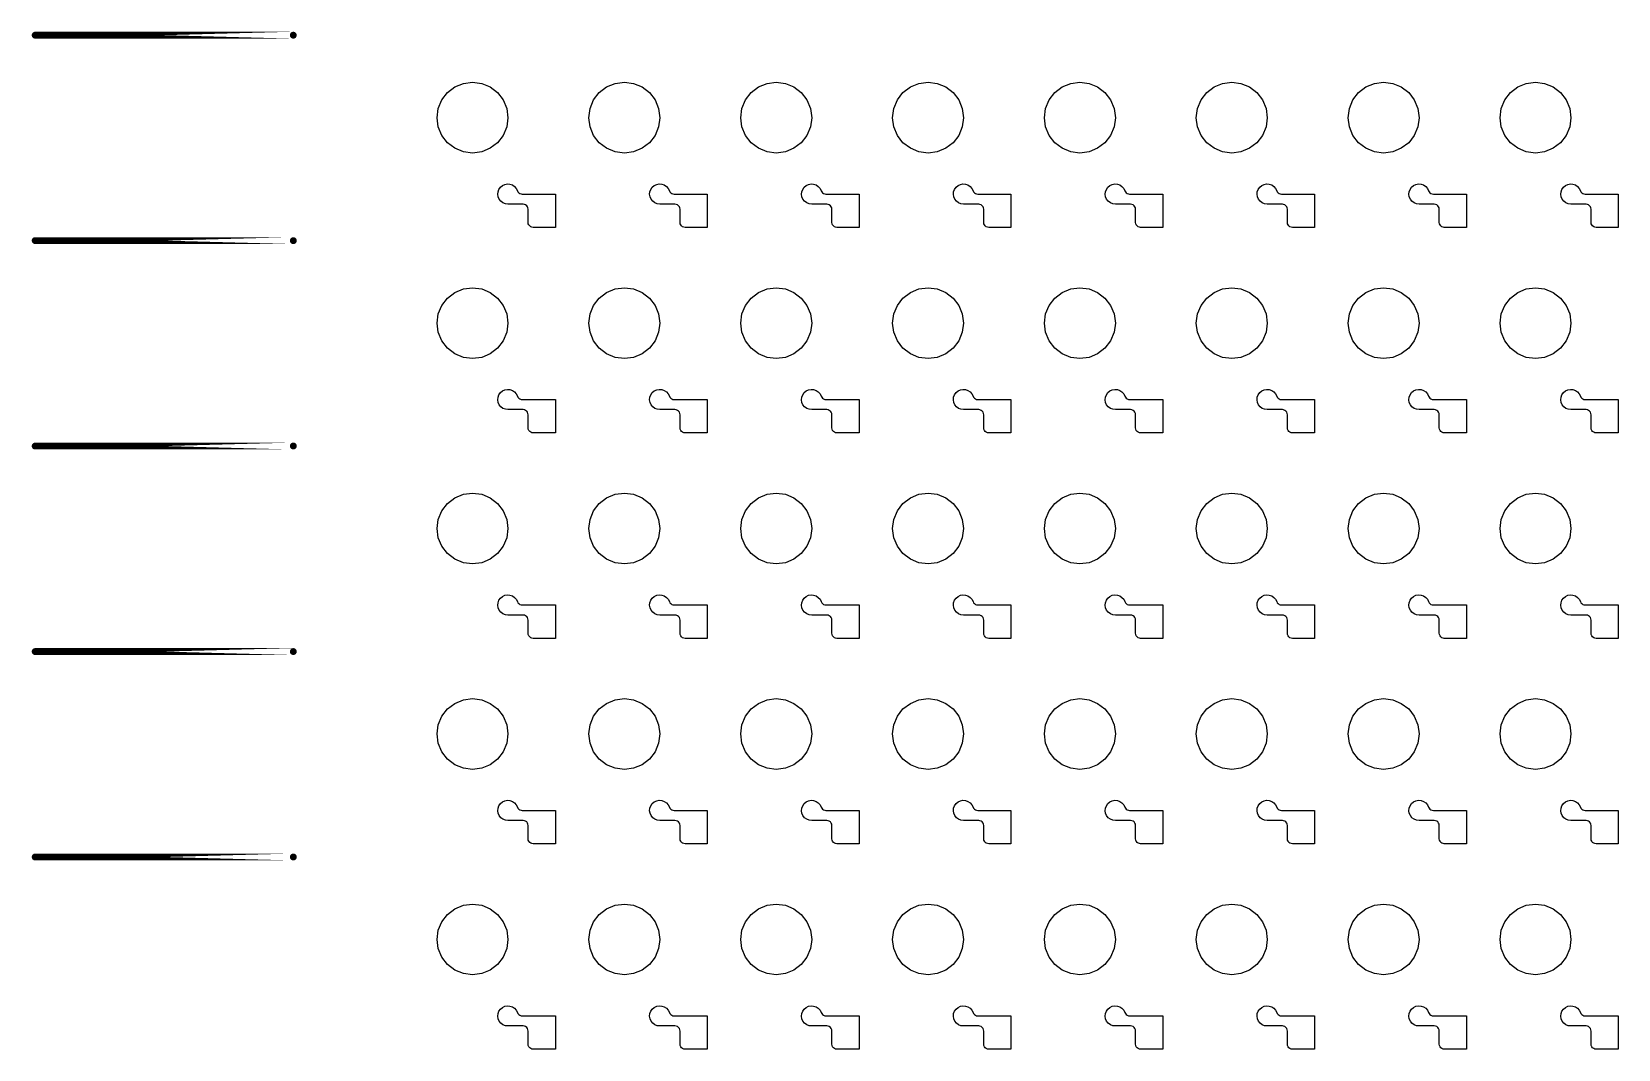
# Model space of a CAD drawing. Extents: x 11 to 212, y 11 to 212.
# Drawn here: x 46.96 to 65.4, y 111.35 to 123.18 of the extents above; entities that cross this region are included whole.
import ezdxf

# ---------------------------------------------------------------- set-up
doc = ezdxf.new("R2010")
doc.units = 0
doc.layers.get('0').update_dxf_attribs({"linetype": 'continuous'})
doc.layers.add('C3', color=7, linetype='continuous')

# ---------------------------------------------------------------- blocks, each defined once
blk = doc.blocks.new('cutlineendpoint')
at = {"const_width": 0.04}
blk.add_lwpolyline([(-0.02, 0, 1), (0.02, 0, 1)], format="xyb", close=True, dxfattribs=at)

msp = doc.modelspace()

# ---------------------------------------------------------------- linework, layer by layer
at = {"layer": 'C3', "const_width": 0.08}
for points in [[(50, 123.141), (47, 123.141)], [(50, 120.753), (47, 120.753)], [(50, 118.365), (47, 118.365)], [(50, 115.976), (47, 115.976)], [(50, 113.588), (47, 113.588)]]:
    msp.add_lwpolyline(points, close=True, dxfattribs=at)
at = {"layer": 'C3'}
for points in [[(52.494, 122.182), (52.48, 122.076), (52.439, 121.976), (52.374, 121.891), (52.288, 121.826), (52.189, 121.785), (52.082, 121.771), (51.976, 121.785), (51.876, 121.826), (51.791, 121.891), (51.726, 121.976), (51.685, 122.076), (51.671, 122.182), (51.685, 122.289), (51.726, 122.388), (51.791, 122.474), (51.876, 122.539), (51.976, 122.58), (52.082, 122.594), (52.189, 122.58), (52.288, 122.539), (52.374, 122.474), (52.439, 122.388), (52.48, 122.289)], [(54.259, 122.182), (54.245, 122.076), (54.204, 121.976), (54.138, 121.891), (54.053, 121.826), (53.954, 121.785), (53.847, 121.771), (53.74, 121.785), (53.641, 121.826), (53.556, 121.891), (53.49, 121.976), (53.449, 122.076), (53.435, 122.182), (53.449, 122.289), (53.49, 122.388), (53.556, 122.474), (53.641, 122.539), (53.74, 122.58), (53.847, 122.594), (53.954, 122.58), (54.053, 122.539), (54.138, 122.474), (54.204, 122.388), (54.245, 122.289)], [(56.024, 122.182), (56.009, 122.076), (55.968, 121.976), (55.903, 121.891), (55.818, 121.826), (55.718, 121.785), (55.612, 121.771), (55.505, 121.785), (55.406, 121.826), (55.321, 121.891), (55.255, 121.976), (55.214, 122.076), (55.2, 122.182), (55.214, 122.289), (55.255, 122.388), (55.321, 122.474), (55.406, 122.539), (55.505, 122.58), (55.612, 122.594), (55.718, 122.58), (55.818, 122.539), (55.903, 122.474), (55.968, 122.388), (56.009, 122.289)], [(57.788, 122.182), (57.774, 122.076), (57.733, 121.976), (57.668, 121.891), (57.582, 121.826), (57.483, 121.785), (57.376, 121.771), (57.27, 121.785), (57.171, 121.826), (57.085, 121.891), (57.02, 121.976), (56.979, 122.076), (56.965, 122.182), (56.979, 122.289), (57.02, 122.388), (57.085, 122.474), (57.171, 122.539), (57.27, 122.58), (57.376, 122.594), (57.483, 122.58), (57.582, 122.539), (57.668, 122.474), (57.733, 122.388), (57.774, 122.289)], [(59.553, 122.182), (59.539, 122.076), (59.498, 121.976), (59.432, 121.891), (59.347, 121.826), (59.248, 121.785), (59.141, 121.771), (59.035, 121.785), (58.935, 121.826), (58.85, 121.891), (58.785, 121.976), (58.743, 122.076), (58.729, 122.182), (58.743, 122.289), (58.785, 122.388), (58.85, 122.474), (58.935, 122.539), (59.035, 122.58), (59.141, 122.594), (59.248, 122.58), (59.347, 122.539), (59.432, 122.474), (59.498, 122.388), (59.539, 122.289)], [(61.318, 122.182), (61.304, 122.076), (61.262, 121.976), (61.197, 121.891), (61.112, 121.826), (61.012, 121.785), (60.906, 121.771), (60.799, 121.785), (60.7, 121.826), (60.615, 121.891), (60.549, 121.976), (60.508, 122.076), (60.494, 122.182), (60.508, 122.289), (60.549, 122.388), (60.615, 122.474), (60.7, 122.539), (60.799, 122.58), (60.906, 122.594), (61.012, 122.58), (61.112, 122.539), (61.197, 122.474), (61.262, 122.388), (61.304, 122.289)], [(63.082, 122.182), (63.068, 122.076), (63.027, 121.976), (62.962, 121.891), (62.876, 121.826), (62.777, 121.785), (62.671, 121.771), (62.564, 121.785), (62.465, 121.826), (62.379, 121.891), (62.314, 121.976), (62.273, 122.076), (62.259, 122.182), (62.273, 122.289), (62.314, 122.388), (62.379, 122.474), (62.465, 122.539), (62.564, 122.58), (62.671, 122.594), (62.777, 122.58), (62.876, 122.539), (62.962, 122.474), (63.027, 122.388), (63.068, 122.289)], [(64.847, 122.182), (64.833, 122.076), (64.792, 121.976), (64.726, 121.891), (64.641, 121.826), (64.542, 121.785), (64.435, 121.771), (64.329, 121.785), (64.229, 121.826), (64.144, 121.891), (64.079, 121.976), (64.038, 122.076), (64.024, 122.182), (64.038, 122.289), (64.079, 122.388), (64.144, 122.474), (64.229, 122.539), (64.329, 122.58), (64.435, 122.594), (64.542, 122.58), (64.641, 122.539), (64.726, 122.474), (64.792, 122.388), (64.833, 122.289)], [(52.788, 120.906), (52.773, 120.908), (52.759, 120.914), (52.747, 120.923), (52.737, 120.935), (52.731, 120.949), (52.729, 120.965), (52.729, 121.118), (52.727, 121.133), (52.722, 121.147), (52.712, 121.159), (52.7, 121.169), (52.686, 121.174), (52.671, 121.176), (52.494, 121.176), (52.464, 121.18), (52.436, 121.192), (52.412, 121.21), (52.393, 121.233), (52.381, 121.261), (52.377, 121.291), (52.38, 121.321), (52.39, 121.349), (52.408, 121.374), (52.431, 121.393), (52.458, 121.406), (52.488, 121.412), (52.518, 121.409), (52.546, 121.4), (52.571, 121.383), (52.591, 121.36), (52.605, 121.333), (52.611, 121.32), (52.621, 121.309), (52.633, 121.301), (52.646, 121.296), (52.66, 121.294), (53.045, 121.294), (53.045, 120.906)], [(54.553, 120.906), (54.538, 120.908), (54.524, 120.914), (54.511, 120.923), (54.502, 120.935), (54.496, 120.949), (54.494, 120.965), (54.494, 121.118), (54.492, 121.133), (54.486, 121.147), (54.477, 121.159), (54.465, 121.169), (54.451, 121.174), (54.435, 121.176), (54.259, 121.176), (54.229, 121.18), (54.201, 121.192), (54.177, 121.21), (54.158, 121.233), (54.146, 121.261), (54.141, 121.291), (54.144, 121.321), (54.155, 121.349), (54.172, 121.374), (54.195, 121.393), (54.223, 121.406), (54.252, 121.412), (54.282, 121.409), (54.311, 121.4), (54.336, 121.383), (54.356, 121.36), (54.37, 121.333), (54.376, 121.32), (54.386, 121.309), (54.397, 121.301), (54.411, 121.296), (54.425, 121.294), (54.809, 121.294), (54.809, 120.906)], [(56.318, 120.906), (56.302, 120.908), (56.288, 120.914), (56.276, 120.923), (56.267, 120.935), (56.261, 120.949), (56.259, 120.965), (56.259, 121.118), (56.257, 121.133), (56.251, 121.147), (56.242, 121.159), (56.229, 121.169), (56.215, 121.174), (56.2, 121.176), (56.024, 121.176), (55.994, 121.18), (55.966, 121.192), (55.941, 121.21), (55.923, 121.233), (55.911, 121.261), (55.906, 121.291), (55.909, 121.321), (55.92, 121.349), (55.937, 121.374), (55.96, 121.393), (55.987, 121.406), (56.017, 121.412), (56.047, 121.409), (56.076, 121.4), (56.101, 121.383), (56.121, 121.36), (56.134, 121.333), (56.141, 121.32), (56.15, 121.309), (56.162, 121.301), (56.176, 121.296), (56.19, 121.294), (56.574, 121.294), (56.574, 120.906)], [(58.082, 120.906), (58.067, 120.908), (58.053, 120.914), (58.041, 120.923), (58.031, 120.935), (58.026, 120.949), (58.024, 120.965), (58.024, 121.118), (58.022, 121.133), (58.016, 121.147), (58.006, 121.159), (57.994, 121.169), (57.98, 121.174), (57.965, 121.176), (57.788, 121.176), (57.758, 121.18), (57.73, 121.192), (57.706, 121.21), (57.687, 121.233), (57.675, 121.261), (57.671, 121.291), (57.674, 121.321), (57.684, 121.349), (57.702, 121.374), (57.725, 121.393), (57.752, 121.406), (57.782, 121.412), (57.812, 121.409), (57.84, 121.4), (57.866, 121.383), (57.886, 121.36), (57.899, 121.333), (57.906, 121.32), (57.915, 121.309), (57.927, 121.301), (57.94, 121.296), (57.955, 121.294), (58.339, 121.294), (58.339, 120.906)], [(59.847, 120.906), (59.832, 120.908), (59.818, 120.914), (59.805, 120.923), (59.796, 120.935), (59.79, 120.949), (59.788, 120.965), (59.788, 121.118), (59.786, 121.133), (59.78, 121.147), (59.771, 121.159), (59.759, 121.169), (59.745, 121.174), (59.729, 121.176), (59.553, 121.176), (59.523, 121.18), (59.495, 121.192), (59.471, 121.21), (59.452, 121.233), (59.44, 121.261), (59.435, 121.291), (59.438, 121.321), (59.449, 121.349), (59.466, 121.374), (59.49, 121.393), (59.517, 121.406), (59.546, 121.412), (59.577, 121.409), (59.605, 121.4), (59.63, 121.383), (59.65, 121.36), (59.664, 121.333), (59.67, 121.32), (59.68, 121.309), (59.692, 121.301), (59.705, 121.296), (59.719, 121.294), (60.104, 121.294), (60.104, 120.906)], [(61.612, 120.906), (61.597, 120.908), (61.582, 120.914), (61.57, 120.923), (61.561, 120.935), (61.555, 120.949), (61.553, 120.965), (61.553, 121.118), (61.551, 121.133), (61.545, 121.147), (61.536, 121.159), (61.524, 121.169), (61.509, 121.174), (61.494, 121.176), (61.318, 121.176), (61.288, 121.18), (61.26, 121.192), (61.236, 121.21), (61.217, 121.233), (61.205, 121.261), (61.2, 121.291), (61.203, 121.321), (61.214, 121.349), (61.231, 121.374), (61.254, 121.393), (61.282, 121.406), (61.311, 121.412), (61.341, 121.409), (61.37, 121.4), (61.395, 121.383), (61.415, 121.36), (61.429, 121.333), (61.435, 121.32), (61.444, 121.309), (61.456, 121.301), (61.47, 121.296), (61.484, 121.294), (61.868, 121.294), (61.868, 120.906)], [(63.376, 120.906), (63.361, 120.908), (63.347, 120.914), (63.335, 120.923), (63.326, 120.935), (63.32, 120.949), (63.318, 120.965), (63.318, 121.118), (63.316, 121.133), (63.31, 121.147), (63.3, 121.159), (63.288, 121.169), (63.274, 121.174), (63.259, 121.176), (63.082, 121.176), (63.052, 121.18), (63.024, 121.192), (63, 121.21), (62.982, 121.233), (62.969, 121.261), (62.965, 121.291), (62.968, 121.321), (62.978, 121.349), (62.996, 121.374), (63.019, 121.393), (63.046, 121.406), (63.076, 121.412), (63.106, 121.409), (63.135, 121.4), (63.16, 121.383), (63.18, 121.36), (63.193, 121.333), (63.2, 121.32), (63.209, 121.309), (63.221, 121.301), (63.234, 121.296), (63.249, 121.294), (63.633, 121.294), (63.633, 120.906)], [(65.141, 120.906), (65.126, 120.908), (65.112, 120.914), (65.1, 120.923), (65.09, 120.935), (65.084, 120.949), (65.082, 120.965), (65.082, 121.118), (65.08, 121.133), (65.074, 121.147), (65.065, 121.159), (65.053, 121.169), (65.039, 121.174), (65.024, 121.176), (64.847, 121.176), (64.817, 121.18), (64.789, 121.192), (64.765, 121.21), (64.746, 121.233), (64.734, 121.261), (64.729, 121.291), (64.733, 121.321), (64.743, 121.349), (64.761, 121.374), (64.784, 121.393), (64.811, 121.406), (64.841, 121.412), (64.871, 121.409), (64.899, 121.4), (64.924, 121.383), (64.944, 121.36), (64.958, 121.333), (64.964, 121.32), (64.974, 121.309), (64.986, 121.301), (64.999, 121.296), (65.013, 121.294), (65.398, 121.294), (65.398, 120.906)], [(52.494, 119.794), (52.48, 119.688), (52.439, 119.588), (52.374, 119.503), (52.288, 119.438), (52.189, 119.396), (52.082, 119.382), (51.976, 119.396), (51.876, 119.438), (51.791, 119.503), (51.726, 119.588), (51.685, 119.688), (51.671, 119.794), (51.685, 119.901), (51.726, 120), (51.791, 120.085), (51.876, 120.151), (51.976, 120.192), (52.082, 120.206), (52.189, 120.192), (52.288, 120.151), (52.374, 120.085), (52.439, 120), (52.48, 119.901)], [(54.259, 119.794), (54.245, 119.688), (54.204, 119.588), (54.138, 119.503), (54.053, 119.438), (53.954, 119.396), (53.847, 119.382), (53.74, 119.396), (53.641, 119.438), (53.556, 119.503), (53.49, 119.588), (53.449, 119.688), (53.435, 119.794), (53.449, 119.901), (53.49, 120), (53.556, 120.085), (53.641, 120.151), (53.74, 120.192), (53.847, 120.206), (53.954, 120.192), (54.053, 120.151), (54.138, 120.085), (54.204, 120), (54.245, 119.901)], [(56.024, 119.794), (56.009, 119.688), (55.968, 119.588), (55.903, 119.503), (55.818, 119.438), (55.718, 119.396), (55.612, 119.382), (55.505, 119.396), (55.406, 119.438), (55.321, 119.503), (55.255, 119.588), (55.214, 119.688), (55.2, 119.794), (55.214, 119.901), (55.255, 120), (55.321, 120.085), (55.406, 120.151), (55.505, 120.192), (55.612, 120.206), (55.718, 120.192), (55.818, 120.151), (55.903, 120.085), (55.968, 120), (56.009, 119.901)], [(57.788, 119.794), (57.774, 119.688), (57.733, 119.588), (57.668, 119.503), (57.582, 119.438), (57.483, 119.396), (57.376, 119.382), (57.27, 119.396), (57.171, 119.438), (57.085, 119.503), (57.02, 119.588), (56.979, 119.688), (56.965, 119.794), (56.979, 119.901), (57.02, 120), (57.085, 120.085), (57.171, 120.151), (57.27, 120.192), (57.376, 120.206), (57.483, 120.192), (57.582, 120.151), (57.668, 120.085), (57.733, 120), (57.774, 119.901)], [(59.553, 119.794), (59.539, 119.688), (59.498, 119.588), (59.432, 119.503), (59.347, 119.438), (59.248, 119.396), (59.141, 119.382), (59.035, 119.396), (58.935, 119.438), (58.85, 119.503), (58.785, 119.588), (58.743, 119.688), (58.729, 119.794), (58.743, 119.901), (58.785, 120), (58.85, 120.085), (58.935, 120.151), (59.035, 120.192), (59.141, 120.206), (59.248, 120.192), (59.347, 120.151), (59.432, 120.085), (59.498, 120), (59.539, 119.901)], [(61.318, 119.794), (61.304, 119.688), (61.262, 119.588), (61.197, 119.503), (61.112, 119.438), (61.012, 119.396), (60.906, 119.382), (60.799, 119.396), (60.7, 119.438), (60.615, 119.503), (60.549, 119.588), (60.508, 119.688), (60.494, 119.794), (60.508, 119.901), (60.549, 120), (60.615, 120.085), (60.7, 120.151), (60.799, 120.192), (60.906, 120.206), (61.012, 120.192), (61.112, 120.151), (61.197, 120.085), (61.262, 120), (61.304, 119.901)], [(63.082, 119.794), (63.068, 119.688), (63.027, 119.588), (62.962, 119.503), (62.876, 119.438), (62.777, 119.396), (62.671, 119.382), (62.564, 119.396), (62.465, 119.438), (62.379, 119.503), (62.314, 119.588), (62.273, 119.688), (62.259, 119.794), (62.273, 119.901), (62.314, 120), (62.379, 120.085), (62.465, 120.151), (62.564, 120.192), (62.671, 120.206), (62.777, 120.192), (62.876, 120.151), (62.962, 120.085), (63.027, 120), (63.068, 119.901)], [(64.847, 119.794), (64.833, 119.688), (64.792, 119.588), (64.726, 119.503), (64.641, 119.438), (64.542, 119.396), (64.435, 119.382), (64.329, 119.396), (64.229, 119.438), (64.144, 119.503), (64.079, 119.588), (64.038, 119.688), (64.024, 119.794), (64.038, 119.901), (64.079, 120), (64.144, 120.085), (64.229, 120.151), (64.329, 120.192), (64.435, 120.206), (64.542, 120.192), (64.641, 120.151), (64.726, 120.085), (64.792, 120), (64.833, 119.901)], [(52.788, 118.518), (52.773, 118.52), (52.759, 118.526), (52.747, 118.535), (52.737, 118.547), (52.731, 118.561), (52.729, 118.576), (52.729, 118.729), (52.727, 118.745), (52.722, 118.759), (52.712, 118.771), (52.7, 118.78), (52.686, 118.786), (52.671, 118.788), (52.494, 118.788), (52.464, 118.792), (52.436, 118.803), (52.412, 118.822), (52.393, 118.845), (52.381, 118.873), (52.377, 118.903), (52.38, 118.933), (52.39, 118.961), (52.408, 118.986), (52.431, 119.005), (52.458, 119.018), (52.488, 119.023), (52.518, 119.021), (52.546, 119.011), (52.571, 118.995), (52.591, 118.972), (52.605, 118.945), (52.611, 118.932), (52.621, 118.921), (52.633, 118.913), (52.646, 118.908), (52.66, 118.906), (53.045, 118.906), (53.045, 118.518)], [(54.553, 118.518), (54.538, 118.52), (54.524, 118.526), (54.511, 118.535), (54.502, 118.547), (54.496, 118.561), (54.494, 118.576), (54.494, 118.729), (54.492, 118.745), (54.486, 118.759), (54.477, 118.771), (54.465, 118.78), (54.451, 118.786), (54.435, 118.788), (54.259, 118.788), (54.229, 118.792), (54.201, 118.803), (54.177, 118.822), (54.158, 118.845), (54.146, 118.873), (54.141, 118.903), (54.144, 118.933), (54.155, 118.961), (54.172, 118.986), (54.195, 119.005), (54.223, 119.018), (54.252, 119.023), (54.282, 119.021), (54.311, 119.011), (54.336, 118.995), (54.356, 118.972), (54.37, 118.945), (54.376, 118.932), (54.386, 118.921), (54.397, 118.913), (54.411, 118.908), (54.425, 118.906), (54.809, 118.906), (54.809, 118.518)], [(56.318, 118.518), (56.302, 118.52), (56.288, 118.526), (56.276, 118.535), (56.267, 118.547), (56.261, 118.561), (56.259, 118.576), (56.259, 118.729), (56.257, 118.745), (56.251, 118.759), (56.242, 118.771), (56.229, 118.78), (56.215, 118.786), (56.2, 118.788), (56.024, 118.788), (55.994, 118.792), (55.966, 118.803), (55.941, 118.822), (55.923, 118.845), (55.911, 118.873), (55.906, 118.903), (55.909, 118.933), (55.92, 118.961), (55.937, 118.986), (55.96, 119.005), (55.987, 119.018), (56.017, 119.023), (56.047, 119.021), (56.076, 119.011), (56.101, 118.995), (56.121, 118.972), (56.134, 118.945), (56.141, 118.932), (56.15, 118.921), (56.162, 118.913), (56.176, 118.908), (56.19, 118.906), (56.574, 118.906), (56.574, 118.518)], [(58.082, 118.518), (58.067, 118.52), (58.053, 118.526), (58.041, 118.535), (58.031, 118.547), (58.026, 118.561), (58.024, 118.576), (58.024, 118.729), (58.022, 118.745), (58.016, 118.759), (58.006, 118.771), (57.994, 118.78), (57.98, 118.786), (57.965, 118.788), (57.788, 118.788), (57.758, 118.792), (57.73, 118.803), (57.706, 118.822), (57.687, 118.845), (57.675, 118.873), (57.671, 118.903), (57.674, 118.933), (57.684, 118.961), (57.702, 118.986), (57.725, 119.005), (57.752, 119.018), (57.782, 119.023), (57.812, 119.021), (57.84, 119.011), (57.866, 118.995), (57.886, 118.972), (57.899, 118.945), (57.906, 118.932), (57.915, 118.921), (57.927, 118.913), (57.94, 118.908), (57.955, 118.906), (58.339, 118.906), (58.339, 118.518)], [(59.847, 118.518), (59.832, 118.52), (59.818, 118.526), (59.805, 118.535), (59.796, 118.547), (59.79, 118.561), (59.788, 118.576), (59.788, 118.729), (59.786, 118.745), (59.78, 118.759), (59.771, 118.771), (59.759, 118.78), (59.745, 118.786), (59.729, 118.788), (59.553, 118.788), (59.523, 118.792), (59.495, 118.803), (59.471, 118.822), (59.452, 118.845), (59.44, 118.873), (59.435, 118.903), (59.438, 118.933), (59.449, 118.961), (59.466, 118.986), (59.49, 119.005), (59.517, 119.018), (59.546, 119.023), (59.577, 119.021), (59.605, 119.011), (59.63, 118.995), (59.65, 118.972), (59.664, 118.945), (59.67, 118.932), (59.68, 118.921), (59.692, 118.913), (59.705, 118.908), (59.719, 118.906), (60.104, 118.906), (60.104, 118.518)], [(61.612, 118.518), (61.597, 118.52), (61.582, 118.526), (61.57, 118.535), (61.561, 118.547), (61.555, 118.561), (61.553, 118.576), (61.553, 118.729), (61.551, 118.745), (61.545, 118.759), (61.536, 118.771), (61.524, 118.78), (61.509, 118.786), (61.494, 118.788), (61.318, 118.788), (61.288, 118.792), (61.26, 118.803), (61.236, 118.822), (61.217, 118.845), (61.205, 118.873), (61.2, 118.903), (61.203, 118.933), (61.214, 118.961), (61.231, 118.986), (61.254, 119.005), (61.282, 119.018), (61.311, 119.023), (61.341, 119.021), (61.37, 119.011), (61.395, 118.995), (61.415, 118.972), (61.429, 118.945), (61.435, 118.932), (61.444, 118.921), (61.456, 118.913), (61.47, 118.908), (61.484, 118.906), (61.868, 118.906), (61.868, 118.518)], [(63.376, 118.518), (63.361, 118.52), (63.347, 118.526), (63.335, 118.535), (63.326, 118.547), (63.32, 118.561), (63.318, 118.576), (63.318, 118.729), (63.316, 118.745), (63.31, 118.759), (63.3, 118.771), (63.288, 118.78), (63.274, 118.786), (63.259, 118.788), (63.082, 118.788), (63.052, 118.792), (63.024, 118.803), (63, 118.822), (62.982, 118.845), (62.969, 118.873), (62.965, 118.903), (62.968, 118.933), (62.978, 118.961), (62.996, 118.986), (63.019, 119.005), (63.046, 119.018), (63.076, 119.023), (63.106, 119.021), (63.135, 119.011), (63.16, 118.995), (63.18, 118.972), (63.193, 118.945), (63.2, 118.932), (63.209, 118.921), (63.221, 118.913), (63.234, 118.908), (63.249, 118.906), (63.633, 118.906), (63.633, 118.518)], [(65.141, 118.518), (65.126, 118.52), (65.112, 118.526), (65.1, 118.535), (65.09, 118.547), (65.084, 118.561), (65.082, 118.576), (65.082, 118.729), (65.08, 118.745), (65.074, 118.759), (65.065, 118.771), (65.053, 118.78), (65.039, 118.786), (65.024, 118.788), (64.847, 118.788), (64.817, 118.792), (64.789, 118.803), (64.765, 118.822), (64.746, 118.845), (64.734, 118.873), (64.729, 118.903), (64.733, 118.933), (64.743, 118.961), (64.761, 118.986), (64.784, 119.005), (64.811, 119.018), (64.841, 119.023), (64.871, 119.021), (64.899, 119.011), (64.924, 118.995), (64.944, 118.972), (64.958, 118.945), (64.964, 118.932), (64.974, 118.921), (64.986, 118.913), (64.999, 118.908), (65.013, 118.906), (65.398, 118.906), (65.398, 118.518)], [(52.494, 117.406), (52.48, 117.299), (52.439, 117.2), (52.374, 117.115), (52.288, 117.049), (52.189, 117.008), (52.082, 116.994), (51.976, 117.008), (51.876, 117.049), (51.791, 117.115), (51.726, 117.2), (51.685, 117.299), (51.671, 117.406), (51.685, 117.512), (51.726, 117.612), (51.791, 117.697), (51.876, 117.762), (51.976, 117.804), (52.082, 117.818), (52.189, 117.804), (52.288, 117.762), (52.374, 117.697), (52.439, 117.612), (52.48, 117.512)], [(54.259, 117.406), (54.245, 117.299), (54.204, 117.2), (54.138, 117.115), (54.053, 117.049), (53.954, 117.008), (53.847, 116.994), (53.74, 117.008), (53.641, 117.049), (53.556, 117.115), (53.49, 117.2), (53.449, 117.299), (53.435, 117.406), (53.449, 117.512), (53.49, 117.612), (53.556, 117.697), (53.641, 117.762), (53.74, 117.804), (53.847, 117.818), (53.954, 117.804), (54.053, 117.762), (54.138, 117.697), (54.204, 117.612), (54.245, 117.512)], [(56.024, 117.406), (56.009, 117.299), (55.968, 117.2), (55.903, 117.115), (55.818, 117.049), (55.718, 117.008), (55.612, 116.994), (55.505, 117.008), (55.406, 117.049), (55.321, 117.115), (55.255, 117.2), (55.214, 117.299), (55.2, 117.406), (55.214, 117.512), (55.255, 117.612), (55.321, 117.697), (55.406, 117.762), (55.505, 117.804), (55.612, 117.818), (55.718, 117.804), (55.818, 117.762), (55.903, 117.697), (55.968, 117.612), (56.009, 117.512)], [(57.788, 117.406), (57.774, 117.299), (57.733, 117.2), (57.668, 117.115), (57.582, 117.049), (57.483, 117.008), (57.376, 116.994), (57.27, 117.008), (57.171, 117.049), (57.085, 117.115), (57.02, 117.2), (56.979, 117.299), (56.965, 117.406), (56.979, 117.512), (57.02, 117.612), (57.085, 117.697), (57.171, 117.762), (57.27, 117.804), (57.376, 117.818), (57.483, 117.804), (57.582, 117.762), (57.668, 117.697), (57.733, 117.612), (57.774, 117.512)], [(59.553, 117.406), (59.539, 117.299), (59.498, 117.2), (59.432, 117.115), (59.347, 117.049), (59.248, 117.008), (59.141, 116.994), (59.035, 117.008), (58.935, 117.049), (58.85, 117.115), (58.785, 117.2), (58.743, 117.299), (58.729, 117.406), (58.743, 117.512), (58.785, 117.612), (58.85, 117.697), (58.935, 117.762), (59.035, 117.804), (59.141, 117.818), (59.248, 117.804), (59.347, 117.762), (59.432, 117.697), (59.498, 117.612), (59.539, 117.512)], [(61.318, 117.406), (61.304, 117.299), (61.262, 117.2), (61.197, 117.115), (61.112, 117.049), (61.012, 117.008), (60.906, 116.994), (60.799, 117.008), (60.7, 117.049), (60.615, 117.115), (60.549, 117.2), (60.508, 117.299), (60.494, 117.406), (60.508, 117.512), (60.549, 117.612), (60.615, 117.697), (60.7, 117.762), (60.799, 117.804), (60.906, 117.818), (61.012, 117.804), (61.112, 117.762), (61.197, 117.697), (61.262, 117.612), (61.304, 117.512)], [(63.082, 117.406), (63.068, 117.299), (63.027, 117.2), (62.962, 117.115), (62.876, 117.049), (62.777, 117.008), (62.671, 116.994), (62.564, 117.008), (62.465, 117.049), (62.379, 117.115), (62.314, 117.2), (62.273, 117.299), (62.259, 117.406), (62.273, 117.512), (62.314, 117.612), (62.379, 117.697), (62.465, 117.762), (62.564, 117.804), (62.671, 117.818), (62.777, 117.804), (62.876, 117.762), (62.962, 117.697), (63.027, 117.612), (63.068, 117.512)], [(64.847, 117.406), (64.833, 117.299), (64.792, 117.2), (64.726, 117.115), (64.641, 117.049), (64.542, 117.008), (64.435, 116.994), (64.329, 117.008), (64.229, 117.049), (64.144, 117.115), (64.079, 117.2), (64.038, 117.299), (64.024, 117.406), (64.038, 117.512), (64.079, 117.612), (64.144, 117.697), (64.229, 117.762), (64.329, 117.804), (64.435, 117.818), (64.542, 117.804), (64.641, 117.762), (64.726, 117.697), (64.792, 117.612), (64.833, 117.512)], [(52.788, 116.129), (52.773, 116.131), (52.759, 116.137), (52.747, 116.147), (52.737, 116.159), (52.731, 116.173), (52.729, 116.188), (52.729, 116.341), (52.727, 116.356), (52.722, 116.371), (52.712, 116.383), (52.7, 116.392), (52.686, 116.398), (52.671, 116.4), (52.494, 116.4), (52.464, 116.404), (52.436, 116.415), (52.412, 116.433), (52.393, 116.457), (52.381, 116.485), (52.377, 116.514), (52.38, 116.544), (52.39, 116.573), (52.408, 116.597), (52.431, 116.617), (52.458, 116.63), (52.488, 116.635), (52.518, 116.633), (52.546, 116.623), (52.571, 116.606), (52.591, 116.584), (52.605, 116.557), (52.611, 116.544), (52.621, 116.533), (52.633, 116.525), (52.646, 116.519), (52.66, 116.518), (53.045, 116.518), (53.045, 116.129)], [(54.553, 116.129), (54.538, 116.131), (54.524, 116.137), (54.511, 116.147), (54.502, 116.159), (54.496, 116.173), (54.494, 116.188), (54.494, 116.341), (54.492, 116.356), (54.486, 116.371), (54.477, 116.383), (54.465, 116.392), (54.451, 116.398), (54.435, 116.4), (54.259, 116.4), (54.229, 116.404), (54.201, 116.415), (54.177, 116.433), (54.158, 116.457), (54.146, 116.485), (54.141, 116.514), (54.144, 116.544), (54.155, 116.573), (54.172, 116.597), (54.195, 116.617), (54.223, 116.63), (54.252, 116.635), (54.282, 116.633), (54.311, 116.623), (54.336, 116.606), (54.356, 116.584), (54.37, 116.557), (54.376, 116.544), (54.386, 116.533), (54.397, 116.525), (54.411, 116.519), (54.425, 116.518), (54.809, 116.518), (54.809, 116.129)], [(56.318, 116.129), (56.302, 116.131), (56.288, 116.137), (56.276, 116.147), (56.267, 116.159), (56.261, 116.173), (56.259, 116.188), (56.259, 116.341), (56.257, 116.356), (56.251, 116.371), (56.242, 116.383), (56.229, 116.392), (56.215, 116.398), (56.2, 116.4), (56.024, 116.4), (55.994, 116.404), (55.966, 116.415), (55.941, 116.433), (55.923, 116.457), (55.911, 116.485), (55.906, 116.514), (55.909, 116.544), (55.92, 116.573), (55.937, 116.597), (55.96, 116.617), (55.987, 116.63), (56.017, 116.635), (56.047, 116.633), (56.076, 116.623), (56.101, 116.606), (56.121, 116.584), (56.134, 116.557), (56.141, 116.544), (56.15, 116.533), (56.162, 116.525), (56.176, 116.519), (56.19, 116.518), (56.574, 116.518), (56.574, 116.129)], [(58.082, 116.129), (58.067, 116.131), (58.053, 116.137), (58.041, 116.147), (58.031, 116.159), (58.026, 116.173), (58.024, 116.188), (58.024, 116.341), (58.022, 116.356), (58.016, 116.371), (58.006, 116.383), (57.994, 116.392), (57.98, 116.398), (57.965, 116.4), (57.788, 116.4), (57.758, 116.404), (57.73, 116.415), (57.706, 116.433), (57.687, 116.457), (57.675, 116.485), (57.671, 116.514), (57.674, 116.544), (57.684, 116.573), (57.702, 116.597), (57.725, 116.617), (57.752, 116.63), (57.782, 116.635), (57.812, 116.633), (57.84, 116.623), (57.866, 116.606), (57.886, 116.584), (57.899, 116.557), (57.906, 116.544), (57.915, 116.533), (57.927, 116.525), (57.94, 116.519), (57.955, 116.518), (58.339, 116.518), (58.339, 116.129)], [(59.847, 116.129), (59.832, 116.131), (59.818, 116.137), (59.805, 116.147), (59.796, 116.159), (59.79, 116.173), (59.788, 116.188), (59.788, 116.341), (59.786, 116.356), (59.78, 116.371), (59.771, 116.383), (59.759, 116.392), (59.745, 116.398), (59.729, 116.4), (59.553, 116.4), (59.523, 116.404), (59.495, 116.415), (59.471, 116.433), (59.452, 116.457), (59.44, 116.485), (59.435, 116.514), (59.438, 116.544), (59.449, 116.573), (59.466, 116.597), (59.49, 116.617), (59.517, 116.63), (59.546, 116.635), (59.577, 116.633), (59.605, 116.623), (59.63, 116.606), (59.65, 116.584), (59.664, 116.557), (59.67, 116.544), (59.68, 116.533), (59.692, 116.525), (59.705, 116.519), (59.719, 116.518), (60.104, 116.518), (60.104, 116.129)], [(61.612, 116.129), (61.597, 116.131), (61.582, 116.137), (61.57, 116.147), (61.561, 116.159), (61.555, 116.173), (61.553, 116.188), (61.553, 116.341), (61.551, 116.356), (61.545, 116.371), (61.536, 116.383), (61.524, 116.392), (61.509, 116.398), (61.494, 116.4), (61.318, 116.4), (61.288, 116.404), (61.26, 116.415), (61.236, 116.433), (61.217, 116.457), (61.205, 116.485), (61.2, 116.514), (61.203, 116.544), (61.214, 116.573), (61.231, 116.597), (61.254, 116.617), (61.282, 116.63), (61.311, 116.635), (61.341, 116.633), (61.37, 116.623), (61.395, 116.606), (61.415, 116.584), (61.429, 116.557), (61.435, 116.544), (61.444, 116.533), (61.456, 116.525), (61.47, 116.519), (61.484, 116.518), (61.868, 116.518), (61.868, 116.129)], [(63.376, 116.129), (63.361, 116.131), (63.347, 116.137), (63.335, 116.147), (63.326, 116.159), (63.32, 116.173), (63.318, 116.188), (63.318, 116.341), (63.316, 116.356), (63.31, 116.371), (63.3, 116.383), (63.288, 116.392), (63.274, 116.398), (63.259, 116.4), (63.082, 116.4), (63.052, 116.404), (63.024, 116.415), (63, 116.433), (62.982, 116.457), (62.969, 116.485), (62.965, 116.514), (62.968, 116.544), (62.978, 116.573), (62.996, 116.597), (63.019, 116.617), (63.046, 116.63), (63.076, 116.635), (63.106, 116.633), (63.135, 116.623), (63.16, 116.606), (63.18, 116.584), (63.193, 116.557), (63.2, 116.544), (63.209, 116.533), (63.221, 116.525), (63.234, 116.519), (63.249, 116.518), (63.633, 116.518), (63.633, 116.129)], [(65.141, 116.129), (65.126, 116.131), (65.112, 116.137), (65.1, 116.147), (65.09, 116.159), (65.084, 116.173), (65.082, 116.188), (65.082, 116.341), (65.08, 116.356), (65.074, 116.371), (65.065, 116.383), (65.053, 116.392), (65.039, 116.398), (65.024, 116.4), (64.847, 116.4), (64.817, 116.404), (64.789, 116.415), (64.765, 116.433), (64.746, 116.457), (64.734, 116.485), (64.729, 116.514), (64.733, 116.544), (64.743, 116.573), (64.761, 116.597), (64.784, 116.617), (64.811, 116.63), (64.841, 116.635), (64.871, 116.633), (64.899, 116.623), (64.924, 116.606), (64.944, 116.584), (64.958, 116.557), (64.964, 116.544), (64.974, 116.533), (64.986, 116.525), (64.999, 116.519), (65.013, 116.518), (65.398, 116.518), (65.398, 116.129)], [(52.494, 115.018), (52.48, 114.911), (52.439, 114.812), (52.374, 114.726), (52.288, 114.661), (52.189, 114.62), (52.082, 114.606), (51.976, 114.62), (51.876, 114.661), (51.791, 114.726), (51.726, 114.812), (51.685, 114.911), (51.671, 115.018), (51.685, 115.124), (51.726, 115.224), (51.791, 115.309), (51.876, 115.374), (51.976, 115.415), (52.082, 115.429), (52.189, 115.415), (52.288, 115.374), (52.374, 115.309), (52.439, 115.224), (52.48, 115.124)], [(54.259, 115.018), (54.245, 114.911), (54.204, 114.812), (54.138, 114.726), (54.053, 114.661), (53.954, 114.62), (53.847, 114.606), (53.74, 114.62), (53.641, 114.661), (53.556, 114.726), (53.49, 114.812), (53.449, 114.911), (53.435, 115.018), (53.449, 115.124), (53.49, 115.224), (53.556, 115.309), (53.641, 115.374), (53.74, 115.415), (53.847, 115.429), (53.954, 115.415), (54.053, 115.374), (54.138, 115.309), (54.204, 115.224), (54.245, 115.124)], [(56.024, 115.018), (56.009, 114.911), (55.968, 114.812), (55.903, 114.726), (55.818, 114.661), (55.718, 114.62), (55.612, 114.606), (55.505, 114.62), (55.406, 114.661), (55.321, 114.726), (55.255, 114.812), (55.214, 114.911), (55.2, 115.018), (55.214, 115.124), (55.255, 115.224), (55.321, 115.309), (55.406, 115.374), (55.505, 115.415), (55.612, 115.429), (55.718, 115.415), (55.818, 115.374), (55.903, 115.309), (55.968, 115.224), (56.009, 115.124)], [(57.788, 115.018), (57.774, 114.911), (57.733, 114.812), (57.668, 114.726), (57.582, 114.661), (57.483, 114.62), (57.376, 114.606), (57.27, 114.62), (57.171, 114.661), (57.085, 114.726), (57.02, 114.812), (56.979, 114.911), (56.965, 115.018), (56.979, 115.124), (57.02, 115.224), (57.085, 115.309), (57.171, 115.374), (57.27, 115.415), (57.376, 115.429), (57.483, 115.415), (57.582, 115.374), (57.668, 115.309), (57.733, 115.224), (57.774, 115.124)], [(59.553, 115.018), (59.539, 114.911), (59.498, 114.812), (59.432, 114.726), (59.347, 114.661), (59.248, 114.62), (59.141, 114.606), (59.035, 114.62), (58.935, 114.661), (58.85, 114.726), (58.785, 114.812), (58.743, 114.911), (58.729, 115.018), (58.743, 115.124), (58.785, 115.224), (58.85, 115.309), (58.935, 115.374), (59.035, 115.415), (59.141, 115.429), (59.248, 115.415), (59.347, 115.374), (59.432, 115.309), (59.498, 115.224), (59.539, 115.124)], [(61.318, 115.018), (61.304, 114.911), (61.262, 114.812), (61.197, 114.726), (61.112, 114.661), (61.012, 114.62), (60.906, 114.606), (60.799, 114.62), (60.7, 114.661), (60.615, 114.726), (60.549, 114.812), (60.508, 114.911), (60.494, 115.018), (60.508, 115.124), (60.549, 115.224), (60.615, 115.309), (60.7, 115.374), (60.799, 115.415), (60.906, 115.429), (61.012, 115.415), (61.112, 115.374), (61.197, 115.309), (61.262, 115.224), (61.304, 115.124)], [(63.082, 115.018), (63.068, 114.911), (63.027, 114.812), (62.962, 114.726), (62.876, 114.661), (62.777, 114.62), (62.671, 114.606), (62.564, 114.62), (62.465, 114.661), (62.379, 114.726), (62.314, 114.812), (62.273, 114.911), (62.259, 115.018), (62.273, 115.124), (62.314, 115.224), (62.379, 115.309), (62.465, 115.374), (62.564, 115.415), (62.671, 115.429), (62.777, 115.415), (62.876, 115.374), (62.962, 115.309), (63.027, 115.224), (63.068, 115.124)], [(64.847, 115.018), (64.833, 114.911), (64.792, 114.812), (64.726, 114.726), (64.641, 114.661), (64.542, 114.62), (64.435, 114.606), (64.329, 114.62), (64.229, 114.661), (64.144, 114.726), (64.079, 114.812), (64.038, 114.911), (64.024, 115.018), (64.038, 115.124), (64.079, 115.224), (64.144, 115.309), (64.229, 115.374), (64.329, 115.415), (64.435, 115.429), (64.542, 115.415), (64.641, 115.374), (64.726, 115.309), (64.792, 115.224), (64.833, 115.124)], [(52.788, 113.741), (52.773, 113.743), (52.759, 113.749), (52.747, 113.758), (52.737, 113.771), (52.731, 113.785), (52.729, 113.8), (52.729, 113.953), (52.727, 113.968), (52.722, 113.982), (52.712, 113.995), (52.7, 114.004), (52.686, 114.01), (52.671, 114.012), (52.494, 114.012), (52.464, 114.016), (52.436, 114.027), (52.412, 114.045), (52.393, 114.069), (52.381, 114.096), (52.377, 114.126), (52.38, 114.156), (52.39, 114.184), (52.408, 114.209), (52.431, 114.228), (52.458, 114.241), (52.488, 114.247), (52.518, 114.245), (52.546, 114.235), (52.571, 114.218), (52.591, 114.196), (52.605, 114.169), (52.611, 114.156), (52.621, 114.145), (52.633, 114.136), (52.646, 114.131), (52.66, 114.129), (53.045, 114.129), (53.045, 113.741)], [(54.553, 113.741), (54.538, 113.743), (54.524, 113.749), (54.511, 113.758), (54.502, 113.771), (54.496, 113.785), (54.494, 113.8), (54.494, 113.953), (54.492, 113.968), (54.486, 113.982), (54.477, 113.995), (54.465, 114.004), (54.451, 114.01), (54.435, 114.012), (54.259, 114.012), (54.229, 114.016), (54.201, 114.027), (54.177, 114.045), (54.158, 114.069), (54.146, 114.096), (54.141, 114.126), (54.144, 114.156), (54.155, 114.184), (54.172, 114.209), (54.195, 114.228), (54.223, 114.241), (54.252, 114.247), (54.282, 114.245), (54.311, 114.235), (54.336, 114.218), (54.356, 114.196), (54.37, 114.169), (54.376, 114.156), (54.386, 114.145), (54.397, 114.136), (54.411, 114.131), (54.425, 114.129), (54.809, 114.129), (54.809, 113.741)], [(56.318, 113.741), (56.302, 113.743), (56.288, 113.749), (56.276, 113.758), (56.267, 113.771), (56.261, 113.785), (56.259, 113.8), (56.259, 113.953), (56.257, 113.968), (56.251, 113.982), (56.242, 113.995), (56.229, 114.004), (56.215, 114.01), (56.2, 114.012), (56.024, 114.012), (55.994, 114.016), (55.966, 114.027), (55.941, 114.045), (55.923, 114.069), (55.911, 114.096), (55.906, 114.126), (55.909, 114.156), (55.92, 114.184), (55.937, 114.209), (55.96, 114.228), (55.987, 114.241), (56.017, 114.247), (56.047, 114.245), (56.076, 114.235), (56.101, 114.218), (56.121, 114.196), (56.134, 114.169), (56.141, 114.156), (56.15, 114.145), (56.162, 114.136), (56.176, 114.131), (56.19, 114.129), (56.574, 114.129), (56.574, 113.741)], [(58.082, 113.741), (58.067, 113.743), (58.053, 113.749), (58.041, 113.758), (58.031, 113.771), (58.026, 113.785), (58.024, 113.8), (58.024, 113.953), (58.022, 113.968), (58.016, 113.982), (58.006, 113.995), (57.994, 114.004), (57.98, 114.01), (57.965, 114.012), (57.788, 114.012), (57.758, 114.016), (57.73, 114.027), (57.706, 114.045), (57.687, 114.069), (57.675, 114.096), (57.671, 114.126), (57.674, 114.156), (57.684, 114.184), (57.702, 114.209), (57.725, 114.228), (57.752, 114.241), (57.782, 114.247), (57.812, 114.245), (57.84, 114.235), (57.866, 114.218), (57.886, 114.196), (57.899, 114.169), (57.906, 114.156), (57.915, 114.145), (57.927, 114.136), (57.94, 114.131), (57.955, 114.129), (58.339, 114.129), (58.339, 113.741)], [(59.847, 113.741), (59.832, 113.743), (59.818, 113.749), (59.805, 113.758), (59.796, 113.771), (59.79, 113.785), (59.788, 113.8), (59.788, 113.953), (59.786, 113.968), (59.78, 113.982), (59.771, 113.995), (59.759, 114.004), (59.745, 114.01), (59.729, 114.012), (59.553, 114.012), (59.523, 114.016), (59.495, 114.027), (59.471, 114.045), (59.452, 114.069), (59.44, 114.096), (59.435, 114.126), (59.438, 114.156), (59.449, 114.184), (59.466, 114.209), (59.49, 114.228), (59.517, 114.241), (59.546, 114.247), (59.577, 114.245), (59.605, 114.235), (59.63, 114.218), (59.65, 114.196), (59.664, 114.169), (59.67, 114.156), (59.68, 114.145), (59.692, 114.136), (59.705, 114.131), (59.719, 114.129), (60.104, 114.129), (60.104, 113.741)], [(61.612, 113.741), (61.597, 113.743), (61.582, 113.749), (61.57, 113.758), (61.561, 113.771), (61.555, 113.785), (61.553, 113.8), (61.553, 113.953), (61.551, 113.968), (61.545, 113.982), (61.536, 113.995), (61.524, 114.004), (61.509, 114.01), (61.494, 114.012), (61.318, 114.012), (61.288, 114.016), (61.26, 114.027), (61.236, 114.045), (61.217, 114.069), (61.205, 114.096), (61.2, 114.126), (61.203, 114.156), (61.214, 114.184), (61.231, 114.209), (61.254, 114.228), (61.282, 114.241), (61.311, 114.247), (61.341, 114.245), (61.37, 114.235), (61.395, 114.218), (61.415, 114.196), (61.429, 114.169), (61.435, 114.156), (61.444, 114.145), (61.456, 114.136), (61.47, 114.131), (61.484, 114.129), (61.868, 114.129), (61.868, 113.741)], [(63.376, 113.741), (63.361, 113.743), (63.347, 113.749), (63.335, 113.758), (63.326, 113.771), (63.32, 113.785), (63.318, 113.8), (63.318, 113.953), (63.316, 113.968), (63.31, 113.982), (63.3, 113.995), (63.288, 114.004), (63.274, 114.01), (63.259, 114.012), (63.082, 114.012), (63.052, 114.016), (63.024, 114.027), (63, 114.045), (62.982, 114.069), (62.969, 114.096), (62.965, 114.126), (62.968, 114.156), (62.978, 114.184), (62.996, 114.209), (63.019, 114.228), (63.046, 114.241), (63.076, 114.247), (63.106, 114.245), (63.135, 114.235), (63.16, 114.218), (63.18, 114.196), (63.193, 114.169), (63.2, 114.156), (63.209, 114.145), (63.221, 114.136), (63.234, 114.131), (63.249, 114.129), (63.633, 114.129), (63.633, 113.741)], [(65.141, 113.741), (65.126, 113.743), (65.112, 113.749), (65.1, 113.758), (65.09, 113.771), (65.084, 113.785), (65.082, 113.8), (65.082, 113.953), (65.08, 113.968), (65.074, 113.982), (65.065, 113.995), (65.053, 114.004), (65.039, 114.01), (65.024, 114.012), (64.847, 114.012), (64.817, 114.016), (64.789, 114.027), (64.765, 114.045), (64.746, 114.069), (64.734, 114.096), (64.729, 114.126), (64.733, 114.156), (64.743, 114.184), (64.761, 114.209), (64.784, 114.228), (64.811, 114.241), (64.841, 114.247), (64.871, 114.245), (64.899, 114.235), (64.924, 114.218), (64.944, 114.196), (64.958, 114.169), (64.964, 114.156), (64.974, 114.145), (64.986, 114.136), (64.999, 114.131), (65.013, 114.129), (65.398, 114.129), (65.398, 113.741)], [(52.494, 112.629), (52.48, 112.523), (52.439, 112.424), (52.374, 112.338), (52.288, 112.273), (52.189, 112.232), (52.082, 112.218), (51.976, 112.232), (51.876, 112.273), (51.791, 112.338), (51.726, 112.424), (51.685, 112.523), (51.671, 112.629), (51.685, 112.736), (51.726, 112.835), (51.791, 112.921), (51.876, 112.986), (51.976, 113.027), (52.082, 113.041), (52.189, 113.027), (52.288, 112.986), (52.374, 112.921), (52.439, 112.835), (52.48, 112.736)], [(54.259, 112.629), (54.245, 112.523), (54.204, 112.424), (54.138, 112.338), (54.053, 112.273), (53.954, 112.232), (53.847, 112.218), (53.74, 112.232), (53.641, 112.273), (53.556, 112.338), (53.49, 112.424), (53.449, 112.523), (53.435, 112.629), (53.449, 112.736), (53.49, 112.835), (53.556, 112.921), (53.641, 112.986), (53.74, 113.027), (53.847, 113.041), (53.954, 113.027), (54.053, 112.986), (54.138, 112.921), (54.204, 112.835), (54.245, 112.736)], [(56.024, 112.629), (56.009, 112.523), (55.968, 112.424), (55.903, 112.338), (55.818, 112.273), (55.718, 112.232), (55.612, 112.218), (55.505, 112.232), (55.406, 112.273), (55.321, 112.338), (55.255, 112.424), (55.214, 112.523), (55.2, 112.629), (55.214, 112.736), (55.255, 112.835), (55.321, 112.921), (55.406, 112.986), (55.505, 113.027), (55.612, 113.041), (55.718, 113.027), (55.818, 112.986), (55.903, 112.921), (55.968, 112.835), (56.009, 112.736)], [(57.788, 112.629), (57.774, 112.523), (57.733, 112.424), (57.668, 112.338), (57.582, 112.273), (57.483, 112.232), (57.376, 112.218), (57.27, 112.232), (57.171, 112.273), (57.085, 112.338), (57.02, 112.424), (56.979, 112.523), (56.965, 112.629), (56.979, 112.736), (57.02, 112.835), (57.085, 112.921), (57.171, 112.986), (57.27, 113.027), (57.376, 113.041), (57.483, 113.027), (57.582, 112.986), (57.668, 112.921), (57.733, 112.835), (57.774, 112.736)], [(59.553, 112.629), (59.539, 112.523), (59.498, 112.424), (59.432, 112.338), (59.347, 112.273), (59.248, 112.232), (59.141, 112.218), (59.035, 112.232), (58.935, 112.273), (58.85, 112.338), (58.785, 112.424), (58.743, 112.523), (58.729, 112.629), (58.743, 112.736), (58.785, 112.835), (58.85, 112.921), (58.935, 112.986), (59.035, 113.027), (59.141, 113.041), (59.248, 113.027), (59.347, 112.986), (59.432, 112.921), (59.498, 112.835), (59.539, 112.736)], [(61.318, 112.629), (61.304, 112.523), (61.262, 112.424), (61.197, 112.338), (61.112, 112.273), (61.012, 112.232), (60.906, 112.218), (60.799, 112.232), (60.7, 112.273), (60.615, 112.338), (60.549, 112.424), (60.508, 112.523), (60.494, 112.629), (60.508, 112.736), (60.549, 112.835), (60.615, 112.921), (60.7, 112.986), (60.799, 113.027), (60.906, 113.041), (61.012, 113.027), (61.112, 112.986), (61.197, 112.921), (61.262, 112.835), (61.304, 112.736)], [(63.082, 112.629), (63.068, 112.523), (63.027, 112.424), (62.962, 112.338), (62.876, 112.273), (62.777, 112.232), (62.671, 112.218), (62.564, 112.232), (62.465, 112.273), (62.379, 112.338), (62.314, 112.424), (62.273, 112.523), (62.259, 112.629), (62.273, 112.736), (62.314, 112.835), (62.379, 112.921), (62.465, 112.986), (62.564, 113.027), (62.671, 113.041), (62.777, 113.027), (62.876, 112.986), (62.962, 112.921), (63.027, 112.835), (63.068, 112.736)], [(64.847, 112.629), (64.833, 112.523), (64.792, 112.424), (64.726, 112.338), (64.641, 112.273), (64.542, 112.232), (64.435, 112.218), (64.329, 112.232), (64.229, 112.273), (64.144, 112.338), (64.079, 112.424), (64.038, 112.523), (64.024, 112.629), (64.038, 112.736), (64.079, 112.835), (64.144, 112.921), (64.229, 112.986), (64.329, 113.027), (64.435, 113.041), (64.542, 113.027), (64.641, 112.986), (64.726, 112.921), (64.792, 112.835), (64.833, 112.736)], [(52.788, 111.353), (52.773, 111.355), (52.759, 111.361), (52.747, 111.37), (52.737, 111.382), (52.731, 111.397), (52.729, 111.412), (52.729, 111.565), (52.727, 111.58), (52.722, 111.594), (52.712, 111.606), (52.7, 111.616), (52.686, 111.622), (52.671, 111.624), (52.494, 111.624), (52.464, 111.627), (52.436, 111.639), (52.412, 111.657), (52.393, 111.68), (52.381, 111.708), (52.377, 111.738), (52.38, 111.768), (52.39, 111.796), (52.408, 111.821), (52.431, 111.84), (52.458, 111.853), (52.488, 111.859), (52.518, 111.856), (52.546, 111.847), (52.571, 111.83), (52.591, 111.807), (52.605, 111.78), (52.611, 111.767), (52.621, 111.757), (52.633, 111.748), (52.646, 111.743), (52.66, 111.741), (53.045, 111.741), (53.045, 111.353)], [(54.553, 111.353), (54.538, 111.355), (54.524, 111.361), (54.511, 111.37), (54.502, 111.382), (54.496, 111.397), (54.494, 111.412), (54.494, 111.565), (54.492, 111.58), (54.486, 111.594), (54.477, 111.606), (54.465, 111.616), (54.451, 111.622), (54.435, 111.624), (54.259, 111.624), (54.229, 111.627), (54.201, 111.639), (54.177, 111.657), (54.158, 111.68), (54.146, 111.708), (54.141, 111.738), (54.144, 111.768), (54.155, 111.796), (54.172, 111.821), (54.195, 111.84), (54.223, 111.853), (54.252, 111.859), (54.282, 111.856), (54.311, 111.847), (54.336, 111.83), (54.356, 111.807), (54.37, 111.78), (54.376, 111.767), (54.386, 111.757), (54.397, 111.748), (54.411, 111.743), (54.425, 111.741), (54.809, 111.741), (54.809, 111.353)], [(56.318, 111.353), (56.302, 111.355), (56.288, 111.361), (56.276, 111.37), (56.267, 111.382), (56.261, 111.397), (56.259, 111.412), (56.259, 111.565), (56.257, 111.58), (56.251, 111.594), (56.242, 111.606), (56.229, 111.616), (56.215, 111.622), (56.2, 111.624), (56.024, 111.624), (55.994, 111.627), (55.966, 111.639), (55.941, 111.657), (55.923, 111.68), (55.911, 111.708), (55.906, 111.738), (55.909, 111.768), (55.92, 111.796), (55.937, 111.821), (55.96, 111.84), (55.987, 111.853), (56.017, 111.859), (56.047, 111.856), (56.076, 111.847), (56.101, 111.83), (56.121, 111.807), (56.134, 111.78), (56.141, 111.767), (56.15, 111.757), (56.162, 111.748), (56.176, 111.743), (56.19, 111.741), (56.574, 111.741), (56.574, 111.353)], [(58.082, 111.353), (58.067, 111.355), (58.053, 111.361), (58.041, 111.37), (58.031, 111.382), (58.026, 111.397), (58.024, 111.412), (58.024, 111.565), (58.022, 111.58), (58.016, 111.594), (58.006, 111.606), (57.994, 111.616), (57.98, 111.622), (57.965, 111.624), (57.788, 111.624), (57.758, 111.627), (57.73, 111.639), (57.706, 111.657), (57.687, 111.68), (57.675, 111.708), (57.671, 111.738), (57.674, 111.768), (57.684, 111.796), (57.702, 111.821), (57.725, 111.84), (57.752, 111.853), (57.782, 111.859), (57.812, 111.856), (57.84, 111.847), (57.866, 111.83), (57.886, 111.807), (57.899, 111.78), (57.906, 111.767), (57.915, 111.757), (57.927, 111.748), (57.94, 111.743), (57.955, 111.741), (58.339, 111.741), (58.339, 111.353)], [(59.847, 111.353), (59.832, 111.355), (59.818, 111.361), (59.805, 111.37), (59.796, 111.382), (59.79, 111.397), (59.788, 111.412), (59.788, 111.565), (59.786, 111.58), (59.78, 111.594), (59.771, 111.606), (59.759, 111.616), (59.745, 111.622), (59.729, 111.624), (59.553, 111.624), (59.523, 111.627), (59.495, 111.639), (59.471, 111.657), (59.452, 111.68), (59.44, 111.708), (59.435, 111.738), (59.438, 111.768), (59.449, 111.796), (59.466, 111.821), (59.49, 111.84), (59.517, 111.853), (59.546, 111.859), (59.577, 111.856), (59.605, 111.847), (59.63, 111.83), (59.65, 111.807), (59.664, 111.78), (59.67, 111.767), (59.68, 111.757), (59.692, 111.748), (59.705, 111.743), (59.719, 111.741), (60.104, 111.741), (60.104, 111.353)], [(61.612, 111.353), (61.597, 111.355), (61.582, 111.361), (61.57, 111.37), (61.561, 111.382), (61.555, 111.397), (61.553, 111.412), (61.553, 111.565), (61.551, 111.58), (61.545, 111.594), (61.536, 111.606), (61.524, 111.616), (61.509, 111.622), (61.494, 111.624), (61.318, 111.624), (61.288, 111.627), (61.26, 111.639), (61.236, 111.657), (61.217, 111.68), (61.205, 111.708), (61.2, 111.738), (61.203, 111.768), (61.214, 111.796), (61.231, 111.821), (61.254, 111.84), (61.282, 111.853), (61.311, 111.859), (61.341, 111.856), (61.37, 111.847), (61.395, 111.83), (61.415, 111.807), (61.429, 111.78), (61.435, 111.767), (61.444, 111.757), (61.456, 111.748), (61.47, 111.743), (61.484, 111.741), (61.868, 111.741), (61.868, 111.353)], [(63.376, 111.353), (63.361, 111.355), (63.347, 111.361), (63.335, 111.37), (63.326, 111.382), (63.32, 111.397), (63.318, 111.412), (63.318, 111.565), (63.316, 111.58), (63.31, 111.594), (63.3, 111.606), (63.288, 111.616), (63.274, 111.622), (63.259, 111.624), (63.082, 111.624), (63.052, 111.627), (63.024, 111.639), (63, 111.657), (62.982, 111.68), (62.969, 111.708), (62.965, 111.738), (62.968, 111.768), (62.978, 111.796), (62.996, 111.821), (63.019, 111.84), (63.046, 111.853), (63.076, 111.859), (63.106, 111.856), (63.135, 111.847), (63.16, 111.83), (63.18, 111.807), (63.193, 111.78), (63.2, 111.767), (63.209, 111.757), (63.221, 111.748), (63.234, 111.743), (63.249, 111.741), (63.633, 111.741), (63.633, 111.353)], [(65.141, 111.353), (65.126, 111.355), (65.112, 111.361), (65.1, 111.37), (65.09, 111.382), (65.084, 111.397), (65.082, 111.412), (65.082, 111.565), (65.08, 111.58), (65.074, 111.594), (65.065, 111.606), (65.053, 111.616), (65.039, 111.622), (65.024, 111.624), (64.847, 111.624), (64.817, 111.627), (64.789, 111.639), (64.765, 111.657), (64.746, 111.68), (64.734, 111.708), (64.729, 111.738), (64.733, 111.768), (64.743, 111.796), (64.761, 111.821), (64.784, 111.84), (64.811, 111.853), (64.841, 111.859), (64.871, 111.856), (64.899, 111.847), (64.924, 111.83), (64.944, 111.807), (64.958, 111.78), (64.964, 111.767), (64.974, 111.757), (64.986, 111.748), (64.999, 111.743), (65.013, 111.741), (65.398, 111.741), (65.398, 111.353)]]:
    msp.add_lwpolyline(points, close=True, dxfattribs=at)

# ---------------------------------------------------------------- block references
for p in [(47, 123.141), (50, 123.141), (47, 120.753), (50, 120.753), (47, 118.365), (50, 118.365), (47, 115.976), (50, 115.976), (47, 113.588), (50, 113.588)]:
    msp.add_blockref('cutlineendpoint', p, dxfattribs=at)

doc.saveas('drawing.dxf')
